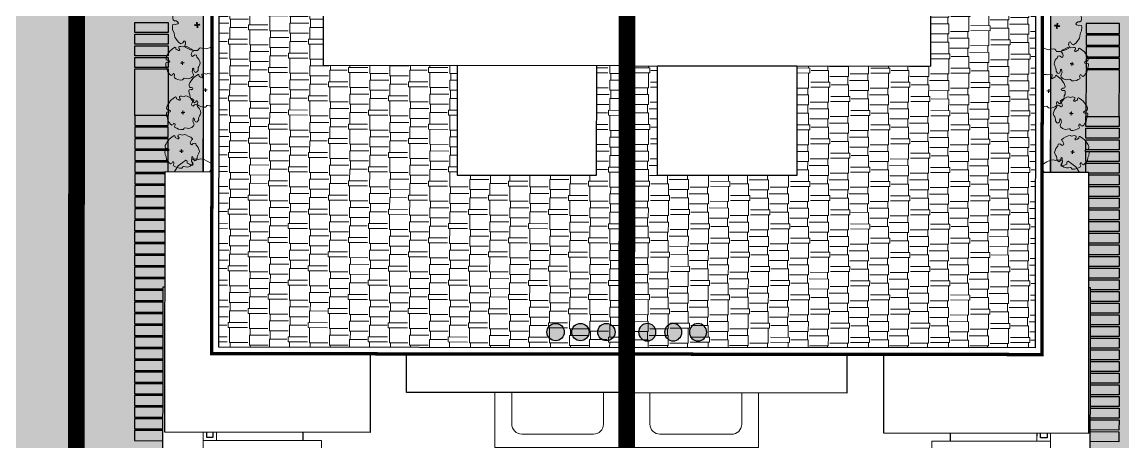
# Model space of a CAD drawing. Header units: millimetres. Extents: x -1030105 to 906887, y -616134 to 1220667.
# Drawn here: x -698793 to -665787, y -474372 to -461782 of the extents above; entities that cross this region are included whole.
import ezdxf

# ---------------------------------------------------------------- set-up
doc = ezdxf.new("R2010")
doc.units = ezdxf.units.MM
doc.header["$MEASUREMENT"] = 0
doc.linetypes.add('240930  KHU B- TMB gời inno$0$HIDDEN', pattern=[9.525, 6.35, -3.175])
doc.linetypes.add('HIDDEN', pattern=[9.525, 6.35, -3.175])
doc.layers.get('Defpoints').update_dxf_attribs({"color": 1})
doc.layers.add('+ toa do mong', color=7, linetype='Continuous', true_color=0xfa1a05)
for name, color, linetype, lineweight in [('240930  KHU B- TMB gời inno$0$1. I-FURN', 252, 'Continuous', 18), ('240930  KHU B- TMB gời inno$0$A-WALL', 1, 'Continuous', 30), ('GFA', 6, 'Continuous', 0), ('HATCH', 8, 'Continuous', 5), ('QH_KTCQ_Caycanhquan', 97, 'Continuous', 18)]:
    doc.layers.add(name, color=color, linetype=linetype, lineweight=lineweight)
for name, color, linetype in [('240930  KHU B- TMB gời inno$0$A-Furn-Hatch', 8, 'Continuous'), ('240930  KHU B- TMB gời inno$0$DA-FLOR-OTLN', 9, 'Continuous'), ('240930  KHU B- TMB gời inno$0$DA-WALL-LOW', 1, 'Continuous'), ('240930  KHU B- TMB gời inno$0$TMB-KHU B-XREF$0$Xref-LBC-Plot$0$DA-SITE-CNTR1', 8, 'Continuous'), ('240930  KHU B- TMB gời inno$0$XREF_LBC_ZONE B_BEACH VILLA 22 11 11$0$DA-FLOR-PATT', 251, 'Continuous'), ('DA-LANS-TREE', 7, 'Continuous'), ('ranh dat', 7, 'Continuous'), ('TMB-KHU B-XREF$0$Xref-LBC-Plot$0$DA-SITE-CNTR1', 8, 'Continuous'), ('XREF_LBC_ZONE B_BEACH VILLA 22 11 11$0$DA-FLOR-PATT', 251, 'Continuous')]:
    doc.layers.add(name, color=color, linetype=linetype)
doc.layers.add('TMB-KHU B-XREF$0$GRASS', color=95, linetype='Continuous', lineweight=0, transparency=0.6)

# ---------------------------------------------------------------- blocks, each defined once
blk = doc.blocks.new('*U1350')
blk.add_wipeout([(250, 0), (248, -31), (242, -62), (232, -92), (219, -120), (202, -147), (182, -171), (159, -193), (134, -211), (106, -226), (77, -238), (47, -246), (16, -250), (-16, -250), (-47, -246), (-77, -238), (-106, -226), (-134, -211), (-159, -193), (-182, -171), (-202, -147), (-219, -120), (-232, -92), (-242, -62), (-248, -31), (-250, 0), (-248, 31), (-242, 62), (-232, 92), (-219, 120), (-202, 147), (-182, 171), (-159, 193), (-134, 211), (-106, 226), (-77, 238), (-47, 246), (-16, 250), (16, 250), (47, 246), (77, 238), (106, 226), (134, 211), (159, 193), (182, 171), (202, 147), (219, 120), (232, 92), (242, 62), (248, 31)])
blk.add_circle((0, 0), 250)
at = {"color": 8}
blk.add_circle((0, 0), 240, dxfattribs=at)
blk = doc.blocks.new('*U1356')
blk.add_wipeout([(450, 450), (450, 0), (0, 0), (0, 450)])
at = {"flags": 128}
blk.add_lwpolyline([(0, 450), (0, 0), (450, 0), (450, 450)], close=True, dxfattribs=at)
at = {"color": 8, "flags": 128}
for points in [[(30, 420), (0, 450)], [(420, 420), (450, 450)], [(30, 30), (0, 0)], [(420, 30), (450, 0)]]:
    blk.add_lwpolyline(points, dxfattribs=at)
at = {"layer": '240930  KHU B- TMB gời inno$0$A-Furn-Hatch', "color": 8, "linetype": '240930  KHU B- TMB gời inno$0$HIDDEN', "ltscale": 0.05, "flags": 128}
blk.add_lwpolyline([(30, 420), (30, 30), (420, 30), (420, 420)], close=True, dxfattribs=at)
blk = doc.blocks.new('Xref Khu Spa-Wellness - TBM$0$TREE_T')
at = {"const_width": 100}
for points in [[(-124, 124), (124, -124)], [(124, 124), (-124, -124)]]:
    blk.add_lwpolyline(points, dxfattribs=at)
blk = doc.blocks.new('Xref Khu Spa-Wellness - TBM$0$TREE_5')
at = {"layer": 'QH_KTCQ_Caycanhquan', "color": 114, "true_color": 0x139b48}
blk.add_lwpolyline([(-936, 1164), (-781, 1299), (-578, 1386), (-423, 1425), (-249, 1454), (-181, 1415), (-143, 1289), (-85, 1222), (-17, 1193), (41, 1222), (31, 1347), (60, 1425), (80, 1473), (244, 1473), (370, 1434), (592, 1376), (776, 1212), (824, 1164), (960, 1106), (1114, 932), (1143, 845), (1076, 768), (1018, 748), (979, 710), (931, 642), (940, 565), (1018, 555), (1114, 565), (1192, 623), (1289, 632), (1366, 565), (1424, 487), (1472, 323), (1482, 169), (1501, -160), (1434, -440), (1356, -691), (1289, -720), (1240, -682), (1182, -614), (1124, -624), (1037, -643), (931, -662), (873, -701), (863, -769), (969, -798), (1056, -856), (1105, -923), (1066, -991), (989, -1068), (786, -1174), (718, -1290), (573, -1377), (341, -1416), (109, -1455), (-94, -1445), (-133, -1387), (-94, -1319), (-124, -1167), (-158, -1051), (-245, -987), (-362, -999), (-402, -1151), (-439, -1243), (-568, -1308), (-704, -1194), (-829, -1184), (-965, -1145), (-1129, -1049), (-1265, -942), (-1313, -778), (-1332, -653), (-1352, -546), (-1429, -421), (-1497, -334), (-1497, -131), (-1458, -54), (-1323, -44), (-1226, -92), (-1158, -160), (-1110, -208), (-1042, -218), (-1023, -170), (-1100, -44), (-1158, 82), (-1274, 140), (-1342, 178), (-1419, 227), (-1468, 352), (-1419, 565), (-1265, 787), (-1129, 864), (-965, 951), (-936, 999), (-936, 1086)], close=True, dxfattribs=at)
blk.add_blockref('Xref Khu Spa-Wellness - TBM$0$TREE_T', (0, 0), dxfattribs=at)
blk = doc.blocks.new('240930  KHU B- TMB gời inno$0$sdfdfedfre r')
at = {"color": 252}
blk.add_wipeout([(19993.074, -1639.252), (20007.332, -1639.252), (20007.332, -1644.752), (20005.274, -1644.752), (20005.274, -1658.868), (20006.474, -1658.868), (20006.474, -1666.468), (20005.274, -1666.468), (20005.274, -1684.268), (20005.474, -1684.268), (20005.474, -1687.018), (20000.374, -1687.018), (20000.374, -1684.268), (20000.274, -1684.268), (20000.274, -1686.768), (20000.074, -1686.768), (20000.074, -1680.868), (19998.074, -1680.868), (19998.074, -1681.399), (19998.574, -1681.399), (19998.574, -1681.899), (19995.574, -1681.899), (19995.574, -1682.168), (19992.774, -1682.168), (19992.774, -1679.967), (19992.574, -1679.967), (19992.574, -1658.868), (19993.074, -1658.868)], dxfattribs=at).dxf.layer = '240930  KHU B- TMB gời inno$0$A-WALL'
at = {"layer": '240930  KHU B- TMB gời inno$0$1. I-FURN'}
for p, q in [((20005.274, -1676.568), (20005.274, -1661.868)), ((20004.027, -1664.468), (20003.127, -1664.468)), ((20004.027, -1664.718), (20003.127, -1664.718)), ((20004.027, -1664.968), (20003.127, -1664.968))]:
    blk.add_line(p, q, dxfattribs=at)
for points in [[(20005.274, -1666.468), (20006.474, -1666.468), (20006.474, -1658.868)], [(20004.027, -1664.468), (20004.027, -1664.968), (20005.274, -1664.968), (20005.274, -1661.868), (20004.874, -1661.868), (20004.874, -1664.468), (20004.027, -1664.468)]]:
    blk.add_lwpolyline(points, dxfattribs=at)
for points in [[(20005.274, -1660.868), (20005.274, -1661.868), (20001.722, -1661.868), (20001.722, -1660.868)], [(20002.274, -1664.468), (20002.274, -1664.968), (20003.127, -1664.968), (20003.127, -1664.468)]]:
    blk.add_lwpolyline(points, close=True, dxfattribs=at)
at = {"layer": '240930  KHU B- TMB gời inno$0$1. I-FURN', "elevation": 0}
for points in [[(19992.775, -1665.268), (19992.775, -1661.668), (19996.524, -1661.668), (19996.524, -1665.268)], [(19993.895, -1664.968), (19995.095, -1664.968), (19995.095, -1664.668), (19993.895, -1664.668)], [(19993.895, -1665.268), (19995.095, -1665.268), (19995.095, -1664.968), (19993.895, -1664.968)], [(19993.895, -1665.568), (19995.095, -1665.568), (19995.095, -1665.268), (19993.895, -1665.268)], [(19993.895, -1665.868), (19995.095, -1665.868), (19995.095, -1665.568), (19993.895, -1665.568)]]:
    blk.add_lwpolyline(points, close=True, dxfattribs=at)
blk.add_lwpolyline([(19993.27, -1664.668), (19993.27, -1662.368, -0.414214), (19993.57, -1662.068), (19995.72, -1662.068, -0.414214), (19996.02, -1662.368), (19996.02, -1664.668, -0.414214), (19995.72, -1664.968), (19993.57, -1664.968, -0.414214)], format="xyb", close=True, dxfattribs=at)
at = {"layer": '240930  KHU B- TMB gời inno$0$DA-FLOR-OTLN'}
for points in [[(20004.127, -1664.568), (20004.127, -1664.868), (20005.174, -1664.868), (20005.174, -1661.968), (20004.974, -1661.968), (20004.974, -1664.568)], [(20002.374, -1664.568), (20002.374, -1664.868), (20003.027, -1664.868), (20003.027, -1664.568)]]:
    blk.add_lwpolyline(points, close=True, dxfattribs=at)
at = {"layer": '240930  KHU B- TMB gời inno$0$XREF_LBC_ZONE B_BEACH VILLA 22 11 11$0$DA-FLOR-PATT'}
for points in [[(20006.474, -1662.158), (20007.332, -1662.158), (20007.332, -1661.858), (20006.474, -1661.858)], [(20006.474, -1662.508), (20007.332, -1662.508), (20007.332, -1662.208), (20006.474, -1662.208)], [(20006.474, -1662.858), (20007.332, -1662.858), (20007.332, -1662.558), (20006.474, -1662.558)], [(20006.474, -1663.208), (20007.332, -1663.208), (20007.332, -1662.908), (20006.474, -1662.908)], [(20006.474, -1663.558), (20007.332, -1663.558), (20007.332, -1663.258), (20006.474, -1663.258)], [(20006.474, -1663.908), (20007.332, -1663.908), (20007.332, -1663.608), (20006.474, -1663.608)], [(20006.474, -1664.258), (20007.332, -1664.258), (20007.332, -1663.958), (20006.474, -1663.958)], [(20006.474, -1664.608), (20007.332, -1664.608), (20007.332, -1664.308), (20006.474, -1664.308)], [(20006.474, -1664.958), (20007.332, -1664.958), (20007.332, -1664.658), (20006.474, -1664.658)], [(20006.474, -1665.308), (20007.332, -1665.308), (20007.332, -1665.008), (20006.474, -1665.008)], [(20006.474, -1665.658), (20007.332, -1665.658), (20007.332, -1665.358), (20006.474, -1665.358)], [(20006.474, -1666.008), (20007.332, -1666.008), (20007.332, -1665.708), (20006.474, -1665.708)], [(20006.474, -1666.358), (20007.332, -1666.358), (20007.332, -1666.058), (20006.474, -1666.058)], [(20006.332, -1666.468), (20006.332, -1666.708), (20007.332, -1666.708), (20007.332, -1666.408), (20006.474, -1666.408)]]:
    blk.add_lwpolyline(points, dxfattribs=at)
for points in [[(20007.332, -1667.058), (20007.332, -1666.758), (20006.332, -1666.758), (20006.332, -1667.058)], [(20007.332, -1667.408), (20007.332, -1667.108), (20006.332, -1667.108), (20006.332, -1667.408)], [(20007.332, -1667.758), (20007.332, -1667.458), (20006.332, -1667.458), (20006.332, -1667.758)], [(20007.332, -1668.108), (20007.332, -1667.808), (20006.332, -1667.808), (20006.332, -1668.108)], [(20007.332, -1668.458), (20007.332, -1668.158), (20006.332, -1668.158), (20006.332, -1668.458)], [(20007.332, -1668.808), (20007.332, -1668.508), (20006.332, -1668.508), (20006.332, -1668.808)], [(20007.332, -1669.158), (20007.332, -1668.858), (20006.332, -1668.858), (20006.332, -1669.158)], [(20007.332, -1669.508), (20007.332, -1669.208), (20006.332, -1669.208), (20006.332, -1669.508)], [(20007.332, -1669.858), (20007.332, -1669.558), (20006.332, -1669.558), (20006.332, -1669.858)], [(20007.332, -1670.208), (20007.332, -1669.908), (20006.332, -1669.908), (20006.332, -1670.208)], [(20007.332, -1670.558), (20007.332, -1670.258), (20006.332, -1670.258), (20006.332, -1670.558)], [(20007.332, -1670.908), (20007.332, -1670.608), (20006.332, -1670.608), (20006.332, -1670.908)], [(20007.332, -1671.258), (20007.332, -1670.958), (20006.332, -1670.958), (20006.332, -1671.258)], [(20007.332, -1671.608), (20007.332, -1671.308), (20006.332, -1671.308), (20006.332, -1671.608)], [(20007.332, -1671.608), (20007.332, -1673.002), (20006.332, -1673.002), (20006.332, -1671.608)], [(20007.332, -1673.048), (20007.332, -1673.348), (20006.332, -1673.348), (20006.332, -1673.048)], [(20007.332, -1673.398), (20007.332, -1673.698), (20006.332, -1673.698), (20006.332, -1673.398)], [(20007.332, -1673.748), (20007.332, -1674.048), (20006.332, -1674.048), (20006.332, -1673.748)], [(20007.332, -1674.098), (20007.332, -1674.398), (20006.332, -1674.398), (20006.332, -1674.098)]]:
    blk.add_lwpolyline(points, close=True, dxfattribs=at)
at = {"layer": '240930  KHU B- TMB gời inno$0$1. I-FURN', "xscale": -0.001, "yscale": 0.001, "zscale": 0.001}
for name, p, rotation in [('*U1350', (20002.277, -1662.358, 0), 2.789230025616201), ('*U1356', (19992.823, -1667.998), 270)]:
    blk.add_blockref(name, p, dxfattribs=dict(at, rotation=rotation))
at = {"layer": 'QH_KTCQ_Caycanhquan', "color": 116, "rotation": 322.2616449089547}
for p, xscale, yscale, zscale in [((20005.896, -1666.935, -0.003), 0.0003411715899072842, 0.0003411715899072842, 0.0003411715899072842), ((20005.222, -1667.609, -0.003), 0.0003411715899072842, 0.0003411715899072842, 0.0003411715899072842), ((20005.916, -1668.423, -0.003), 0.0003411715899072842, 0.0003411715899072842, 0.0003411715899072842), ((20005.47, -1669.562, -0.003), 0.0005117573848609263, 0.0005117573848609263, 0.0005117573848609263), ((20005.93, -1670.538, -0.003), 0.0003411715899072842, 0.0003411715899072842, 0.0003411715899072842), ((20005.89, -1671.696, -0.003), 0.0003411715899072842, 0.0003411715899072842, 0.0003411715899072842), ((20005.216, -1672.37, -0.003), 0.0003411715899072842, 0.0003411715899072842, 0.0003411715899072842), ((20005.91, -1673.183, -0.003), 0.0003411715899072842, 0.0003411715899072842, 0.0003411715899072842), ((20005.464, -1674.322, -0.003), 0.0005117573848609263, 0.0005117573848609263, 0.0005117573848609263)]:
    blk.add_blockref('Xref Khu Spa-Wellness - TBM$0$TREE_5', p, dxfattribs=dict(at, xscale=xscale, yscale=yscale, zscale=zscale))
at = {"layer": '240930  KHU B- TMB gời inno$0$1. I-FURN'}
for points in [[(19992.775, -1660.868), (19992.775, -1668.468), (19992.574, -1668.468), (19992.574, -1660.868)], [(20002.274, -1664.468), (20002.274, -1661.868), (20004.874, -1661.868), (20004.874, -1664.468)], [(20004.874, -1661.868), (20002.281, -1661.868), (20002.281, -1662.155), (20004.874, -1662.155)]]:
    blk.add_lwpolyline(points, close=True, dxfattribs=at)
at = {"layer": '240930  KHU B- TMB gời inno$0$DA-WALL-LOW', "color": 252}
for points in [[(20002.024, -1659.868), (20002.024, -1658.868), (20006.474, -1658.868), (20006.474, -1666.468), (20005.274, -1666.468), (20005.274, -1684.268), (20000.174, -1684.268), (20000.174, -1681.768), (20000.074, -1681.768), (20000.074, -1679.967)], [(19992.574, -1667.468), (19992.574, -1660.868), (19995.524, -1660.867)]]:
    blk.add_lwpolyline(points, dxfattribs=at)
at = {"color": 2}
blk.add_wipeout([(19992.574, -1683.423), (19996.269, -1683.423), (19996.269, -1685.023), (19999.924, -1685.023), (19999.924, -1685.168), (20000.269, -1685.168), (20000.269, -1686.873), (20004.674, -1686.873), (20004.674, -1685.168), (20005.019, -1685.168), (20005.019, -1669.923), (20006.424, -1669.923), (20006.424, -1662.113), (20000.269, -1662.113), (20000.269, -1664.468), (19999.179, -1664.468), (19999.179, -1663.313), (19992.574, -1663.313)], dxfattribs=at).dxf.layer = 'Defpoints'
blk.add_wipeout([(20004.674, -1686.873), (20004.674, -1685.168), (20005.019, -1685.168), (20005.019, -1669.923), (20006.424, -1669.923), (20006.424, -1662.113), (20000.269, -1662.113), (20000.269, -1664.468), (19999.179, -1664.468), (19999.179, -1663.313), (19992.574, -1663.313), (19992.574, -1683.423), (19996.269, -1683.423), (19996.269, -1685.023), (19999.924, -1685.023), (19999.924, -1685.168), (20000.269, -1685.168), (20000.269, -1686.873)], dxfattribs=at).dxf.layer = 'HATCH'
at = {"layer": 'GFA', "true_color": 0xb75434}
h = blk.add_hatch(dxfattribs=at)
h.set_pattern_fill('AR-RSHKE', color=15, scale=0.05, angle=90)
h.set_pattern_definition([(90, (-36.3218, 7.37444), (-0.6, 1.275), [0.3, -0.25, 0.35, -0.15, 0.45, -0.2]), (90, (-36.3468, 7.67444), (-0.6, 1.275), [0.25, -0.95, 0.2, -0.3]), (90, (-36.2843, 8.27444), (-0.6, 1.275), [0.15, -1.55]), (180, (-36.3218, 7.37444), (-0.6, -0.425), [0.575, -1.825]), (180, (-36.3218, 7.67444), (-0.6, -0.425), [0.5625, -1.8375]), (180, (-36.3218, 7.92444), (-0.6, -0.425), [0.525, -1.875]), (180, (-36.2843, 8.27444), (-0.6, -0.425), [0.575, -1.825]), (180, (-36.2843, 8.42444), (-0.6, -0.425), [0.575, -1.825]), (180, (-36.3218, 8.87444), (-0.6, -0.425), [0.55, -1.85])])
h.paths.add_polyline_path([(20001.679, -1684.968), (20004.819, -1684.968), (20004.819, -1664.668), (19992.774, -1664.668), (19992.774, -1673.113), (19993.484, -1673.113), (19993.484, -1669.828), (19997.664, -1669.828), (19997.664, -1673.113), (20001.679, -1673.113)])
at = {"layer": 'XREF_LBC_ZONE B_BEACH VILLA 22 11 11$0$DA-FLOR-PATT'}
h = blk.add_hatch(color=252, dxfattribs=at)
h.dxf.hatch_style = 1
h.paths.add_polyline_path([(19992.927, -1665.126, 1), (19993.448, -1665.126, 1)])
h = blk.add_hatch(color=252, dxfattribs=at)
h.dxf.hatch_style = 1
h.paths.add_polyline_path([(19993.704, -1665.126, 1), (19994.224, -1665.126, 1)])
h = blk.add_hatch(color=252, dxfattribs=at)
h.dxf.hatch_style = 1
h.paths.add_polyline_path([(19994.448, -1665.126, 1), (19994.969, -1665.126, 1)])
at = {"layer": '+ toa do mong', "linetype": 'HIDDEN', "ltscale": 100, "const_width": 0.1}
blk.add_lwpolyline([(19999.924, -1685.023), (19999.924, -1685.168), (20005.019, -1685.168), (20005.019, -1664.468), (19992.574, -1664.468), (19992.574, -1681.823), (19997.869, -1681.823), (19997.869, -1683.423), (19999.924, -1683.423), (19999.924, -1685.168)], dxfattribs=at)
at = {"color": 7}
for points in [[(20006.424, -1669.923), (20005.019, -1669.923), (20005.019, -1664.468), (20000.269, -1664.468), (20000.269, -1662.113), (20006.424, -1662.113)], [(19999.179, -1663.313), (19999.179, -1664.468), (19992.574, -1664.468), (19992.574, -1663.313)], [(19997.664, -1673.113), (19997.664, -1669.828), (19993.484, -1669.828), (19993.484, -1673.113)], [(20001.679, -1673.113), (20001.679, -1685.023), (19996.269, -1685.023), (19996.269, -1683.423), (19992.574, -1683.423), (19992.574, -1673.113)]]:
    blk.add_lwpolyline(points, close=True, dxfattribs=at)
for points in [[(20000.269, -1685.023), (20000.269, -1685.168), (20005.019, -1685.168), (20005.019, -1664.468), (19992.574, -1664.468), (19992.574, -1673.113)], [(20001.679, -1684.968), (20004.819, -1684.968), (20004.819, -1664.668), (19992.774, -1664.668), (19992.774, -1673.113)]]:
    blk.add_lwpolyline(points, dxfattribs=at)
at = {"layer": 'DA-LANS-TREE', "color": 251, "true_color": 0x636466}
for centre in [(19993.187, -1665.126), (19993.964, -1665.126), (19994.709, -1665.126)]:
    blk.add_circle(centre, 0.26, dxfattribs=at)
blk = doc.blocks.new('240930  KHU B- TMB gời inno$0$A$C2E32106B')
at = {"layer": '240930  KHU B- TMB gời inno$0$A-WALL', "color": 0, "xscale": 999.9999999999969, "yscale": 999.9999999999969, "zscale": 999.9999999999969, "rotation": 90}
blk.add_blockref('240930  KHU B- TMB gời inno$0$sdfdfedfre r', (-1683502, -20009072), dxfattribs=at)
blk = doc.blocks.new('240930  KHU B- TMB gời inno$0$A$C55f665a7')
at = {"xscale": 0.001000000000000002, "yscale": 0.001000000000000002, "zscale": 0.001000000000000002, "rotation": 90}
blk.add_blockref('240930  KHU B- TMB gời inno$0$A$C2E32106B', (320.316, -88.449, -0.198), dxfattribs=at)
at = {"extrusion": (3.23117e-24, -1.31266e-23, -1), "xscale": 0.001000000000000003, "yscale": 0.001000000000000003, "zscale": -0.001000000000000001, "rotation": 90}
blk.add_blockref('240930  KHU B- TMB gời inno$0$A$C2E32106B', (-353.312, -88.449, 0.198), dxfattribs=at)

msp = doc.modelspace()

# ---------------------------------------------------------------- hatches: boundary and pattern name
at = {"layer": 'TMB-KHU B-XREF$0$GRASS', "true_color": 0x3d6827}
h = msp.add_hatch(dxfattribs=at)
h.set_pattern_fill('CROSS', color=79, scale=2000, angle=-0.0605062)
h.set_pattern_definition([(359.939493816, (-1186721561.66, -431575606.1), (500.52773717, 499.47170523), [250, -750]), (89.939493816, (-1186721436.8, -431575731.24), (-499.47170523, 500.52773717), [250, -750])])
h.paths.add_polyline_path([(-532195.447, -504328.015), (-532160.438, -449322.924), (-565163.916, -449301.919), (-565166.564, -451809.425), (-598159.414, -451774.583), (-598156.774, -449274.584), (-631159.133, -449239.733), (-631161.773, -451739.731), (-664164.132, -451704.88), (-664161.492, -449204.881), (-697163.851, -449170.03), (-697166.491, -451670.028), (-730182.461, -451635.162), (-730237.884, -504117.412)])

# ---------------------------------------------------------------- next in the draw order: block references
at = {"extrusion": (2.64092e-09, -1.16997e-09, 1), "xscale": 1000, "yscale": 1000, "zscale": 1000, "rotation": 359.939493815354}
msp.add_blockref('240930  KHU B- TMB gời inno$0$A$C55f665a7', (-1017362.464, -363899.137, 200.73), dxfattribs=at)

# ---------------------------------------------------------------- next in the draw order: linework, layer by layer
at = {"layer": '240930  KHU B- TMB gời inno$0$TMB-KHU B-XREF$0$Xref-LBC-Plot$0$DA-SITE-CNTR1'}
for points in [[(-680638.23, -449201.823), (-697138.22, -449183.627), (-697140.977, -451683.625), (-697198.859, -504169.395), (-697198.859, -504169.885), (-680698.871, -504190.057), (-680698.871, -504189.5)], [(-664140.997, -451720.018), (-664138.24, -449220.019), (-680638.23, -449201.823), (-680698.871, -504189.5), (-680698.871, -504190.057), (-680060.347, -504190.838), (-664198.886, -504212.706)], [(-697140.977, -451683.625), (-713640.967, -451665.429), (-713698.846, -504149.116), (-713698.847, -504149.712), (-697198.859, -504169.885), (-697198.859, -504169.395)]]:
    msp.add_lwpolyline(points, close=True, dxfattribs=at)
at = {"layer": 'ranh dat'}
for points in [[(-680638.23, -449201.823), (-697138.22, -449183.627), (-697140.977, -451683.625), (-697198.859, -504169.395), (-697198.859, -504169.885), (-680698.871, -504190.057), (-680698.871, -504189.5)], [(-664140.997, -451720.018), (-664138.24, -449220.019), (-680638.23, -449201.823), (-680698.871, -504189.5), (-680698.871, -504190.057), (-680060.347, -504190.838), (-664198.886, -504212.706)], [(-697140.977, -451683.625), (-713640.967, -451665.429), (-713698.846, -504149.116), (-713698.847, -504149.712), (-697198.859, -504169.885), (-697198.859, -504169.395)]]:
    msp.add_lwpolyline(points, close=True, dxfattribs=at)
at = {"layer": 'TMB-KHU B-XREF$0$Xref-LBC-Plot$0$DA-SITE-CNTR1', "extrusion": (2.65549e-09, 1.26306e-08, 1), "const_width": 500, "elevation": -0.163}
for points in [[(-697198.835, -504155.816), (-697140.768, -449170.044)], [(-680698.846, -504175.149), (-680640.777, -449187.469)]]:
    msp.add_lwpolyline(points, dxfattribs=at)

doc.saveas('drawing.dxf')
